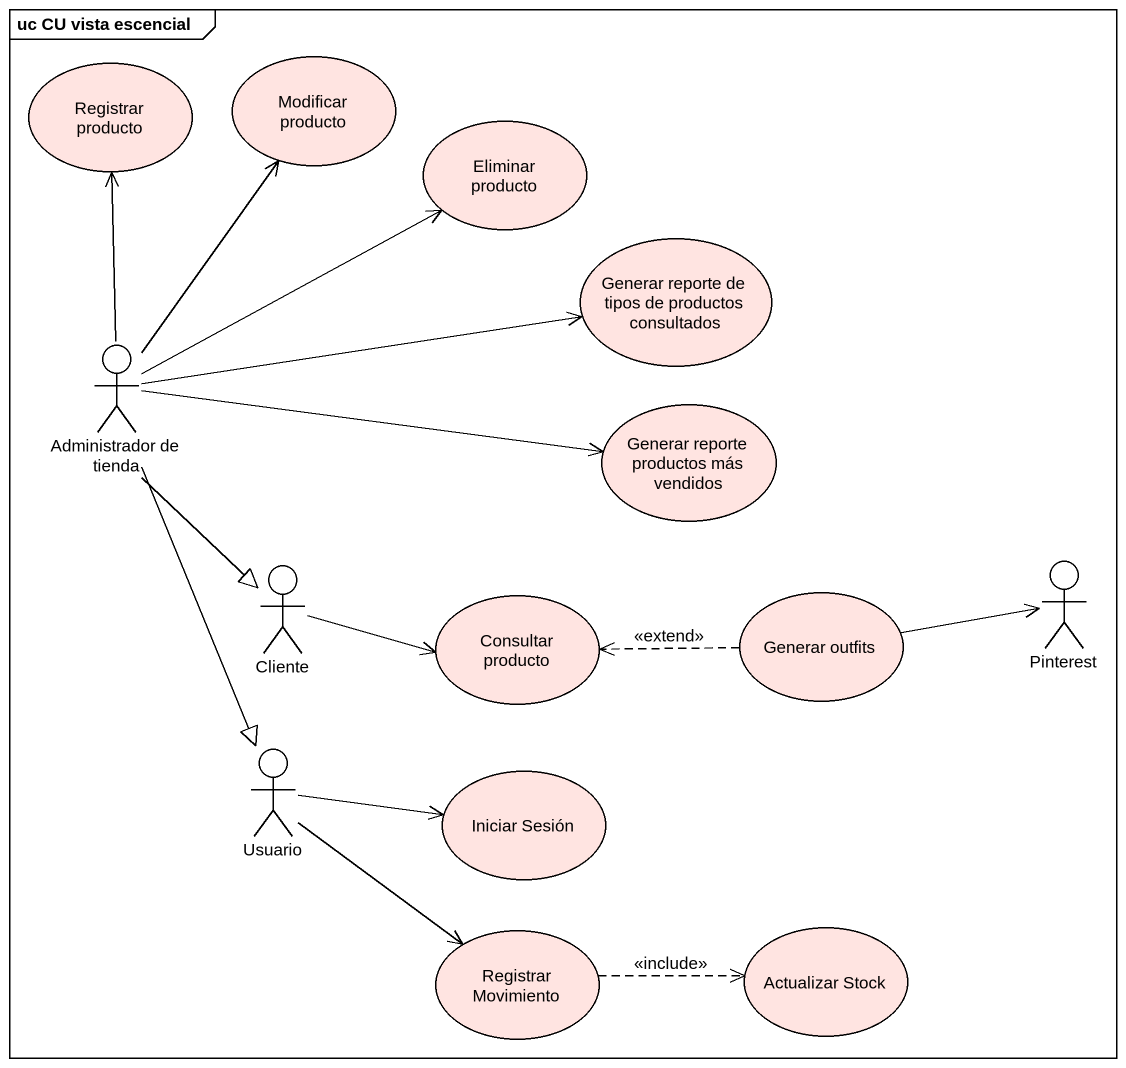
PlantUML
@startuml
mainframe uc CU vista escencial
usecase "Registrar producto" as Registrar_producto #FFE4E1
usecase "Modificar producto" as Modificar_producto #FFE4E1
usecase "Eliminar producto" as Eliminar_producto #FFE4E1
usecase "Generar reporte de tipos de productos consultados" as Generar_reporte_de_tipos_de #FFE4E1
actor "Administrador de tienda" as Administrador_de_tienda
usecase "Generar reporte productos más vendidos" as Generar_reporte_productos #FFE4E1
actor Pinterest
actor Cliente
usecase "Consultar producto" as Consultar_producto #FFE4E1
usecase "Generar outfits" as Generar_outfits #FFE4E1
actor Usuario
usecase "Iniciar Sesión" as Iniciar_Sesión #FFE4E1
usecase "Registrar Movimiento" as Registrar_Movimiento #FFE4E1
usecase "Actualizar Stock" as Actualizar_Stock #FFE4E1
Administrador_de_tienda -up-> Registrar_producto
Administrador_de_tienda -up-> Modificar_producto
Administrador_de_tienda -up-> Eliminar_producto
Administrador_de_tienda -right-> Generar_reporte_de_tipos_de
Administrador_de_tienda -right-> Generar_reporte_productos
Administrador_de_tienda --|> Cliente
Administrador_de_tienda --|> Usuario
Cliente -right-> Consultar_producto
Generar_outfits -right-> Pinterest
Generar_outfits .left.> Consultar_producto : <<extend>>
Usuario -right-> Iniciar_Sesión
Usuario --> Registrar_Movimiento
Registrar_Movimiento .right.> Actualizar_Stock : <<include>>
@enduml
